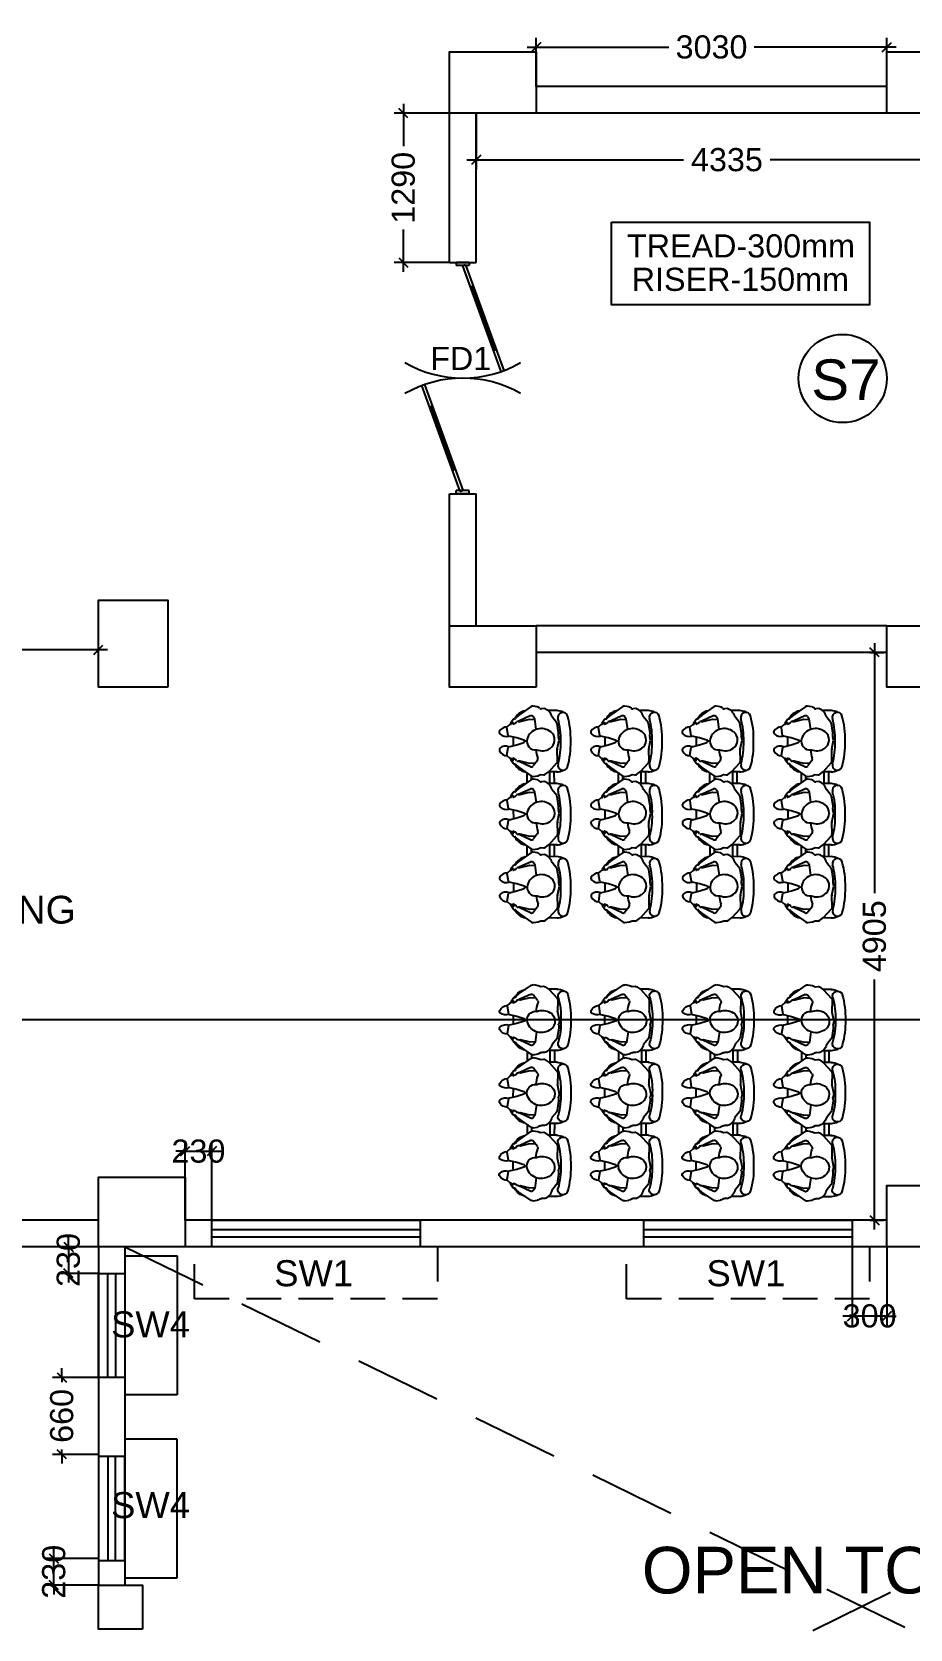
# Model space of a CAD drawing. Extents: x 7620542 to 7843793, y -6476226 to -6093835.
# Drawn here: x 7702645 to 7710235, y -6416719 to -6402918 of the extents above; entities that cross this region are included whole.
import ezdxf
from ezdxf.enums import TextEntityAlignment as Align

# ---------------------------------------------------------------- set-up
doc = ezdxf.new("R2010")
doc.units = 0
doc.header["$LTSCALE"] = 600
doc.header["$MEASUREMENT"] = 0
doc.header["$PDMODE"] = 35
for name, pattern in [('DASHED', [0.75, 0.5, -0.25]), ('HIDDEN', [0.375, 0.25, -0.125]), ('HIDDEN2', [0.1875, 0.125, -0.0625])]:
    doc.linetypes.add(name, pattern=pattern)
doc.layers.get('0').update_dxf_attribs({"linetype": 'CONTINUOUS'})
doc.layers.get('Defpoints').update_dxf_attribs({"linetype": 'CONTINUOUS'})
for name, color, linetype in [('chajja', 7, 'CONTINUOUS'), ('Duct', 8, 'CONTINUOUS'), ('Fire Door', 10, 'CONTINUOUS'), ('furniture', 33, 'CONTINUOUS'), ('Human', 8, 'CONTINUOUS'), ('joinery', 7, 'CONTINUOUS'), ('LA-column', 3, 'CONTINUOUS'), ('STEPS', 7, 'CONTINUOUS'), ('TEXT', 6, 'CONTINUOUS'), ('Walls', 7, 'CONTINUOUS'), ('WIN', 151, 'CONTINUOUS'), ('Working Dim', 5, 'CONTINUOUS')]:
    doc.layers.add(name, color=color, linetype=linetype)
doc.styles.add('ari', font='arial.ttf')
doc.styles.add('ARIAL', font='arial.ttf')
doc.dimstyles.new('int. dim', dxfattribs={"dimtxt": 450, "dimasz": 80, "dimexe": 80, "dimexo": 0, "dimgap": 70, "dimtad": 0, "dimdec": 0, "dimzin": 12, "dimdsep": 46, "dimtxsty": 'ari', "dimblk": 'OBLIQUE', "dimcen": 2, "dimdle": 80, "dimclrd": 256, "dimclre": 256, "dimclrt": 6, "dimadec": 0, "dimazin": 0, "dimtfac": 1, "dimtdec": 0, "dimtix": 1, "dimtmove": 2, "dimatfit": 3, "dimfxl": 1, "dimtolj": 1, "dimtzin": 0, "dimlwd": -1, "dimlwe": -1, "dimarcsym": 0})

# ---------------------------------------------------------------- blocks, each defined once
blk = doc.blocks.new('_Oblique')
at = {"color": 0, "linetype": 'ByBlock', "lineweight": -2}
blk.add_line((-0.5, -0.5), (0.5, 0.5), dxfattribs=at)
blk = doc.blocks.new('*D1210')
at = {"layer": 'Defpoints', "color": 0, "transparency": 16777216}
for p in [(7702834, -6416109), (7703219, -6416109, 10), (7703219, -6416339, 8)]:
    blk.add_point(p, dxfattribs=at)
at = {"layer": 'Working Dim', "transparency": 16777216}
for p, q in [((7703219, -6416109), (7702754, -6416109)), ((7702834, -6416109), (7702834, -6416029)), ((7702834, -6416339), (7702834, -6416109)), ((7703219, -6416339), (7702754, -6416339)), ((7702834, -6416339), (7702834, -6416419))]:
    blk.add_line(p, q, dxfattribs=at)
at = {"layer": 'Working Dim', "transparency": 16777216, "xscale": 80, "yscale": 80, "zscale": 80}
for p, rotation in [((7702834, -6416109), 270), ((7702834, -6416339), 90)]:
    blk.add_blockref('_Oblique', p, dxfattribs=dict(at, rotation=rotation))
at = {"layer": 'Working Dim', "color": 6, "transparency": 16777216, "insert": (7702834, -6416224), "char_height": 200, "attachment_point": 5, "rotation": 90, "style": 'ari'}
blk.add_mtext('\\A1;230', dxfattribs=at)
blk = doc.blocks.new('*D1211')
at = {"layer": 'Defpoints', "color": 0, "transparency": 16777216}
for p in [(7702903, -6414545), (7703219, -6414545, 8), (7703219, -6415209, 10)]:
    blk.add_point(p, dxfattribs=at)
at = {"layer": 'Working Dim', "transparency": 16777216}
for p, q in [((7702903, -6414545), (7702903, -6414465)), ((7703219, -6414545), (7702823, -6414545)), ((7702903, -6414545), (7702903, -6414585)), ((7702903, -6415209), (7702903, -6415168)), ((7703219, -6415209), (7702823, -6415209)), ((7702903, -6415209), (7702903, -6415289))]:
    blk.add_line(p, q, dxfattribs=at)
at = {"layer": 'Working Dim', "transparency": 16777216, "xscale": 80, "yscale": 80, "zscale": 80}
for p, rotation in [((7702903, -6414545), 270), ((7702903, -6415209), 90)]:
    blk.add_blockref('_Oblique', p, dxfattribs=dict(at, rotation=rotation))
at = {"layer": 'Working Dim', "color": 6, "transparency": 16777216, "insert": (7702903, -6414877), "char_height": 200, "attachment_point": 5, "rotation": 90, "style": 'ari'}
blk.add_mtext('\\A1;660', dxfattribs=at)
blk = doc.blocks.new('*D2234')
at = {"layer": 'Defpoints', "color": 0, "transparency": 16777216}
for p in [(7710034, -6403049), (7707004, -6403389), (7710034, -6403389)]:
    blk.add_point(p, dxfattribs=at)
at = {"layer": 'Working Dim', "transparency": 16777216}
for p, q in [((7707004, -6403389), (7707004, -6402969)), ((7710034, -6403389), (7710034, -6402969)), ((7706924, -6403049), (7708151, -6403049)), ((7710114, -6403049), (7708887, -6403049))]:
    blk.add_line(p, q, dxfattribs=at)
at = {"layer": 'Working Dim', "transparency": 16777216, "xscale": 80, "yscale": 80, "zscale": 80, "rotation": 180}
blk.add_blockref('_Oblique', (7707004, -6403049), dxfattribs=at)
at = {"layer": 'Working Dim', "transparency": 16777216, "xscale": 80, "yscale": 80, "zscale": 80}
blk.add_blockref('_Oblique', (7710034, -6403049), dxfattribs=at)
at = {"layer": 'Working Dim', "color": 6, "transparency": 16777216, "insert": (7708519, -6403049), "char_height": 200, "attachment_point": 5, "style": 'ari'}
blk.add_mtext('\\A1;3030', dxfattribs=at)
blk = doc.blocks.new('*D2236')
at = {"layer": 'Defpoints', "color": 0, "transparency": 16777216}
for p in [(7706254, -6403620, -1), (7705855, -6404910), (7706254, -6404910, 2)]:
    blk.add_point(p, dxfattribs=at)
at = {"layer": 'Working Dim', "transparency": 16777216}
for p, q in [((7705855, -6403540), (7705855, -6403906)), ((7706254, -6403620), (7705775, -6403620)), ((7705855, -6404990), (7705855, -6404624)), ((7706254, -6404910), (7705775, -6404910))]:
    blk.add_line(p, q, dxfattribs=at)
at = {"layer": 'Working Dim', "transparency": 16777216, "xscale": 80, "yscale": 80, "zscale": 80}
for p, rotation in [((7705855, -6403620), 90), ((7705855, -6404910), 270)]:
    blk.add_blockref('_Oblique', p, dxfattribs=dict(at, rotation=rotation))
at = {"layer": 'Working Dim', "color": 6, "transparency": 16777216, "insert": (7705855, -6404265), "char_height": 200, "attachment_point": 5, "rotation": 90, "style": 'ari'}
blk.add_mtext('\\A1;1290', dxfattribs=at)
blk = doc.blocks.new('A$C15456D16')
at = {"layer": 'Fire Door'}
for p, q in [((969, -4), (56, 329)), ((969, -4), (56, 329)), ((969, -4), (56, 329)), ((979, 23), (65, 355)), ((979, 23), (65, 355)), ((979, 23), (65, 355)), ((248, 289), (238, 262)), ((248, 289), (238, 262)), ((248, 289), (238, 262)), ((791, 76), (243, 276)), ((791, 76), (243, 276)), ((791, 76), (243, 276)), ((-1000, 56), (-972, 56)), ((-1000, -56), (-1000, 56)), ((-1000, 56), (-972, 56)), ((-1000, -56), (-1000, 56)), ((-1000, 56), (-972, 56)), ((-1000, -56), (-1000, 56)), ((-979, -23), (-969, 4)), ((-979, -23), (-969, 4)), ((-979, -23), (-969, 4)), ((-972, -56), (-972, 56)), ((-972, -56), (-972, 56)), ((-972, -56), (-972, 56)), ((-969, 4), (-56, -329)), ((-969, 4), (-56, -329)), ((-969, 4), (-56, -329)), ((796, 89), (786, 63)), ((796, 89), (786, 63)), ((796, 89), (786, 63)), ((979, 23), (969, -4)), ((979, 23), (969, -4)), ((979, 23), (969, -4)), ((1000, 56), (972, 56)), ((972, -56), (972, 56)), ((1000, 56), (972, 56)), ((972, -56), (972, 56)), ((1000, 56), (972, 56)), ((972, -56), (972, 56)), ((1000, -56), (1000, 56)), ((1000, -56), (1000, 56)), ((1000, -56), (1000, 56)), ((-1000, -56), (-972, -56)), ((-1000, -56), (-972, -56)), ((-1000, -56), (-972, -56)), ((-979, -23), (-65, -355)), ((-979, -23), (-65, -355)), ((-979, -23), (-65, -355)), ((-796, -89), (-786, -63)), ((-796, -89), (-786, -63)), ((-796, -89), (-786, -63)), ((-791, -76), (-243, -276)), ((-791, -76), (-243, -276)), ((-791, -76), (-243, -276)), ((1000, -56), (972, -56)), ((1000, -56), (972, -56)), ((1000, -56), (972, -56)), ((-238, -262), (-248, -289)), ((-238, -262), (-248, -289)), ((-238, -262), (-248, -289))]:
    blk.add_line(p, q, dxfattribs=at)
at = {"layer": 'Fire Door', "extrusion": (0, 0, -1)}
for centre, major_axis, start_param, end_param in [((-1000, 0), (-1000, 0), 2.617886, 3.665084), ((-1000, 0), (-1000, 0), 2.617886, 3.665084), ((-1000, 0), (-1000, 0), 2.617886, 3.665084), ((1000, 0), (1000, 0), 2.618102, 3.665299), ((1000, 0), (1000, 0), 2.618102, 3.665299), ((1000, 0), (1000, 0), 2.618102, 3.665299)]:
    blk.add_ellipse(centre, major_axis=major_axis, ratio=1, start_param=start_param, end_param=end_param, dxfattribs=at)
blk = doc.blocks.new('*D2238')
at = {"layer": 'Defpoints', "color": 0, "transparency": 16777216}
for p in [(7706484, -6403620, 12), (7710819, -6403904, 1), (7706484, -6404023)]:
    blk.add_point(p, dxfattribs=at)
at = {"layer": 'Working Dim', "transparency": 16777216}
for p, q in [((7706484, -6403620), (7706484, -6404103)), ((7710819, -6403904), (7710819, -6404103)), ((7706404, -6404023), (7708278, -6404023)), ((7710899, -6404023), (7709025, -6404023))]:
    blk.add_line(p, q, dxfattribs=at)
at = {"layer": 'Working Dim', "transparency": 16777216, "xscale": 80, "yscale": 80, "zscale": 80, "rotation": 180}
blk.add_blockref('_Oblique', (7706484, -6404023), dxfattribs=at)
at = {"layer": 'Working Dim', "transparency": 16777216, "xscale": 80, "yscale": 80, "zscale": 80}
blk.add_blockref('_Oblique', (7710819, -6404023), dxfattribs=at)
at = {"layer": 'Working Dim', "color": 6, "transparency": 16777216, "insert": (7708652, -6404023), "char_height": 200, "attachment_point": 5, "style": 'ari'}
blk.add_mtext('\\A1;4335', dxfattribs=at)
blk = doc.blocks.new('A$C6F2C55AD')
at = {"layer": 'furniture', "color": 8}
for p, q in [((-379, 896), (-303, 896)), ((0, 593), (0, 669)), ((-374, 366), (-301, 366)), ((-355, 366), (-355, 265)), ((-316, 366), (-316, 265)), ((-157, 331), (-157, 300)), ((-119, 356), (-119, 275)), ((-379, 265), (-303, 265)), ((-374, 265), (-303, 265)), ((0, -38), (0, 38)), ((-379, -265), (-301, -265)), ((-355, -265), (-355, -366)), ((-316, -265), (-316, -366)), ((-119, -275), (-119, -356)), ((-379, -366), (-303, -366)), ((-374, -366), (-303, -366)), ((-157, -300), (-157, -331)), ((0, -669), (0, -593)), ((-379, -896), (-301, -896))]:
    blk.add_line(p, q, dxfattribs=at)
for centre, radius, start, end in [((236, 652), 733, 164.361, 181.6247), ((-429, 838), 43.2, 344.361, 164.361), ((-374, 771), 125, 90, 118.9699), ((-125, 771), 125, 25.4407, 79.8153), ((236, 652), 647, 164.361, 181.8419), ((236, 610), 733, 178.3753, 195.639), ((236, 610), 647, 178.1581, 195.639), ((-429, 424), 43.2, 195.639, 15.639), ((-125, 491), 125, 280.1847, 334.5593), ((-374, 491), 125, 241.0301, 270), ((236, 21), 733, 164.361, 181.6247), ((-429, 207), 43.2, 344.361, 164.361), ((-374, 140), 125, 90, 118.9699), ((236, 21), 647, 164.361, 181.8419), ((-125, 140), 125, 25.4407, 79.8153), ((236, -21), 733, 178.3753, 195.639), ((236, -21), 647, 178.1581, 195.639), ((-429, -207), 43.2, 195.639, 15.639), ((-374, -140), 125, 241.0301, 270), ((-125, -140), 125, 280.1847, 334.5593), ((236, -610), 733, 164.361, 181.6247), ((-429, -424), 43.2, 344.361, 164.361), ((-374, -491), 125, 90, 118.9699), ((-125, -491), 125, 25.4407, 79.8153), ((236, -610), 647, 164.361, 181.8419), ((236, -652), 733, 178.3753, 195.639), ((236, -652), 647, 178.1581, 195.639), ((-429, -838), 43.2, 195.639, 15.639), ((-125, -771), 125, 280.1847, 334.5593), ((-374, -771), 125, 241.0301, 270)]:
    blk.add_arc(centre, radius, start, end, dxfattribs=at)
at = {"layer": 'Human', "color": 8}
for p, q in [((-309, 892), (-377, 818)), ((-274, 917), (-309, 892)), ((-236, 919), (-260, 921)), ((-212, 928), (-236, 919)), ((-172, 935), (-212, 928)), ((-209, 798), (-173, 844)), ((-50, 857), (-157, 931)), ((-148, 850), (-56, 808)), ((-25, 837), (-50, 857)), ((-19, 827), (-25, 837)), ((-381, 699), (-397, 621)), ((-383, 803), (-381, 703)), ((-56, 808), (-40, 802)), ((-7, 824), (-15, 825)), ((-8, 781), (4, 776)), ((-1, 787), (-5, 793)), ((5, 781), (-1, 787)), ((24, 785), (0, 820)), ((0, 792), (11, 789)), ((11, 789), (19, 779)), ((-397, 621), (-391, 593)), ((-391, 588), (-392, 559)), ((-392, 559), (-379, 478)), ((-375, 468), (-334, 417)), ((-200, 528), (-187, 436)), ((-187, 436), (-173, 418)), ((-148, 412), (-56, 454)), ((-56, 454), (-40, 459)), ((-50, 405), (-25, 425)), ((-40, 459), (-29, 462)), ((-25, 425), (-19, 435)), ((-15, 437), (-7, 438)), ((2, 482), (-10, 477)), ((-3, 469), (3, 477)), ((11, 473), (-3, 469)), ((0, 442), (24, 477)), ((4, 481), (2, 482)), ((3, 477), (4, 481)), ((19, 483), (11, 473)), ((-274, 286), (-309, 261)), ((-269, 348), (-244, 349)), ((-236, 288), (-260, 290)), ((-212, 297), (-236, 288)), ((-232, 346), (-216, 336)), ((-172, 304), (-212, 297)), ((-208, 333), (-172, 327)), ((-157, 331), (-50, 405)), ((-50, 226), (-157, 300)), ((-383, 172), (-381, 72)), ((-309, 261), (-377, 187)), ((-209, 167), (-173, 213)), ((-148, 219), (-56, 177)), ((-56, 177), (-40, 171)), ((-25, 206), (-50, 226)), ((-19, 196), (-25, 206)), ((-7, 193), (-15, 194)), ((-8, 151), (4, 145)), ((-1, 156), (-5, 162)), ((5, 150), (-1, 156)), ((24, 154), (0, 189)), ((0, 162), (11, 158)), ((11, 158), (19, 148)), ((-381, 68), (-397, -10)), ((-397, -10), (-391, -38)), ((-391, -43), (-392, -72)), ((-392, -72), (-379, -153)), ((-200, -103), (-187, -195)), ((-375, -163), (-334, -214)), ((-187, -195), (-173, -213)), ((-157, -300), (-50, -226)), ((-148, -219), (-56, -177)), ((-56, -177), (-40, -171)), ((-50, -226), (-25, -206)), ((-40, -171), (-29, -169)), ((-25, -206), (-19, -196)), ((-15, -194), (-7, -193)), ((2, -149), (-10, -154)), ((-3, -162), (3, -154)), ((11, -158), (-3, -162)), ((0, -189), (24, -154)), ((4, -150), (2, -149)), ((3, -154), (4, -150)), ((19, -148), (11, -158)), ((-309, -370), (-377, -444)), ((-274, -345), (-309, -370)), ((-269, -283), (-244, -282)), ((-236, -343), (-260, -341)), ((-212, -334), (-236, -343)), ((-232, -285), (-216, -295)), ((-172, -327), (-212, -334)), ((-208, -298), (-172, -304)), ((-50, -405), (-157, -331)), ((-148, -412), (-56, -454)), ((-25, -425), (-50, -405)), ((-383, -459), (-381, -559)), ((-209, -464), (-173, -418)), ((-56, -454), (-40, -459)), ((-19, -435), (-25, -425)), ((-7, -438), (-15, -437)), ((-8, -480), (4, -486)), ((-1, -475), (-5, -469)), ((5, -481), (-1, -475)), ((24, -477), (0, -442)), ((0, -469), (11, -473)), ((11, -473), (19, -483)), ((-381, -563), (-397, -641)), ((-397, -641), (-391, -668)), ((-391, -674), (-392, -703)), ((-392, -703), (-379, -784)), ((-375, -793), (-334, -844)), ((-200, -734), (-187, -826)), ((-187, -826), (-173, -844)), ((-148, -850), (-56, -808)), ((-56, -808), (-40, -802)), ((-40, -802), (-29, -800)), ((-25, -837), (-19, -827)), ((-15, -825), (-7, -824)), ((2, -780), (-10, -785)), ((-3, -793), (3, -785)), ((11, -789), (-3, -793)), ((0, -820), (24, -785)), ((4, -781), (2, -780)), ((3, -785), (4, -781)), ((19, -779), (11, -789)), ((-269, -914), (-244, -913)), ((-232, -916), (-216, -926)), ((-208, -929), (-172, -935)), ((-157, -931), (-50, -857)), ((-50, -857), (-25, -837))]:
    blk.add_line(p, q, dxfattribs=at)
for points in [[(-193, 818), (-141, 822), (-59, 802), (-42, 803)], [(-42, 459), (-59, 460), (-141, 440), (-187, 443)], [(-193, 188), (-141, 191), (-59, 171), (-42, 172)], [(-42, -172), (-59, -171), (-141, -191), (-187, -188)], [(-193, -443), (-141, -440), (-59, -460), (-42, -459)], [(-42, -803), (-59, -802), (-141, -822), (-187, -819)]]:
    blk.add_lwpolyline(points, dxfattribs=at)
for points in [[(24, 781), (52, 756, -0.259848), (54, 749), (43, 683, -0.302547), (37, 677), (-30, 662), (-92, 642), (-107, 628), (-92, 620), (-30, 600), (37, 585, -0.302547), (43, 578), (54, 513, -0.259848), (52, 506), (24, 481)], [(24, 150), (52, 125, -0.259848), (54, 118), (43, 52, -0.302547), (37, 46), (-30, 31), (-92, 11), (-107, -3), (-92, -11), (-30, -31), (37, -46, -0.302547), (43, -52), (54, -118, -0.259848), (52, -125), (24, -150)], [(24, -481), (52, -506, -0.259848), (54, -513), (43, -578, -0.302547), (37, -585), (-30, -600), (-92, -620), (-107, -633), (-92, -642), (-30, -662), (37, -677, -0.302547), (43, -683), (54, -749, -0.259848), (52, -756), (24, -781)]]:
    blk.add_lwpolyline(points, format="xyb", dxfattribs=at)
for points in [[(115, 689, 0.28165), (118, 712, 0.281432), (52, 756, -0.259848), (54, 749), (43, 683, -0.302547), (37, 677, 0.254294)], [(115, 58, 0.28165), (118, 81, 0.281432), (52, 125, -0.259848), (54, 118), (43, 52, -0.302547), (37, 46, 0.254294)], [(115, -573, 0.28165), (118, -550, 0.281432), (52, -506, -0.259848), (54, -513), (43, -578, -0.302547), (37, -585, 0.254294)]]:
    blk.add_lwpolyline(points, format="xyb", close=True, dxfattribs=at)
for centre, radius, start, end in [((-262, 900), 20.7, 84.2936, 126.1379), ((-157, 832), 20.7, 65.5125, 142.3991), ((-168, 914), 20.7, 55.2478, 99.1519), ((-362, 803), 20.7, 137.3161, 180.8191), ((-402, 703), 20.7, 348.8982, 0.8191), ((-269, 619), 89.1, 123.3122, 231.3111), ((-250, 591), 122, 67.1497, 123.3122), ((-193, 785), 20.7, 142.3991, 201.4261), ((-409, 700), 211, 1.1807, 21.4261), ((-192, 631), 73.9, 343.9718, 98.0509), ((-37, 793), 10.2, 45.435, 108.1784), ((-5, 806), 24.7, 193.9888, 263.5389), ((-15, 829), 4.56, 211.6328, 266.4385), ((-8, 814), 9.9, 34.2468, 86.4385), ((-3, 788), 5.09, 52.4637, 108.4149), ((0, 781), 6.05, 308.4181, 329.2946), ((3, 779), 2.67, 329.2946, 45.0334), ((21, 780), 2.15, 218.553, 288.5809), ((20, 783), 4.98, 288.5809, 18.6143), ((-411, 589), 20.7, 357.1355, 11.8973), ((-240, 645), 124, 285.5429, 343.9718), ((62, 513), 75.9, 47.3296, 108.8978), ((98, 552), 22.8, 344.3632, 47.2828), ((-358, 481), 20.7, 189.3001, 218.6806), ((-238, 442), 99.4, 194.4561, 251.4627), ((-242, 652), 131, 231.3111, 285.5429), ((-157, 430), 20.7, 217.6009, 294.4875), ((-7, 453), 24.1, 96.9092, 158.3871), ((-15, 432), 4.56, 93.5615, 148.3672), ((-8, 447), 9.9, 273.5615, 325.7532), ((21, 481), 2.15, 71.4191, 141.447), ((20, 479), 4.98, 341.3857, 71.4191), ((49, 588), 82.7, 271.2733, 329.4641), ((-262, 270), 20.7, 84.2936, 126.1379), ((-243, 329), 20.7, 58.0246, 92.8591), ((-205, 354), 20.7, 238.0246, 260.8481), ((-168, 348), 20.7, 260.8481, 304.7522), ((-168, 283), 20.7, 55.2478, 99.1519), ((-362, 173), 20.7, 137.3161, 180.8191), ((-193, 154), 20.7, 142.3991, 201.4261), ((-409, 69), 211, 1.1807, 21.4261), ((-157, 201), 20.7, 65.5125, 142.3991), ((-37, 162), 10.2, 45.435, 108.1784), ((-5, 175), 24.7, 193.9888, 263.5389), ((-15, 198), 4.56, 211.6328, 266.4385), ((-8, 184), 9.9, 34.2468, 86.4385), ((-3, 157), 5.09, 52.4637, 108.4149), ((0, 150), 6.05, 308.4181, 329.2946), ((3, 148), 2.67, 329.2946, 45.0334), ((21, 149), 2.15, 218.553, 288.5809), ((20, 152), 4.98, 288.5809, 18.6143), ((-402, 72), 20.7, 348.8982, 0.8191), ((-269, -12), 89.1, 123.3122, 231.3111), ((-250, -40), 122, 67.1497, 123.3122), ((-192, 0), 73.9, 343.9718, 98.0509), ((-411, -42), 20.7, 357.1355, 11.8973), ((-242, 21), 131, 231.3111, 285.5429), ((-240, 14), 124, 285.5429, 343.9718), ((62, -118), 75.9, 47.3296, 108.8978), ((49, -43), 82.7, 271.2733, 329.4641), ((98, -79), 22.8, 344.3632, 47.2828), ((-358, -150), 20.7, 189.3001, 218.6806), ((-238, -189), 99.4, 194.4561, 251.4627), ((-157, -201), 20.7, 217.6009, 294.4875), ((-7, -178), 24.1, 96.9092, 158.3871), ((-15, -198), 4.56, 93.5615, 148.3672), ((-8, -184), 9.9, 273.5615, 325.7532), ((21, -149), 2.15, 71.4191, 141.447), ((20, -152), 4.98, 341.3857, 71.4191), ((-262, -361), 20.7, 84.2936, 126.1379), ((-243, -302), 20.7, 58.0246, 92.8591), ((-205, -277), 20.7, 238.0246, 260.8481), ((-157, -430), 20.7, 65.5125, 142.3991), ((-168, -283), 20.7, 260.8481, 304.7522), ((-168, -348), 20.7, 55.2478, 99.1519), ((-362, -458), 20.7, 137.3161, 180.8191), ((-250, -671), 122, 67.1497, 123.3122), ((-193, -477), 20.7, 142.3991, 201.4261), ((-409, -562), 211, 1.1807, 21.4261), ((-37, -469), 10.2, 45.435, 108.1784), ((-5, -456), 24.7, 193.9888, 263.5389), ((-15, -432), 4.56, 211.6328, 266.4385), ((-8, -447), 9.9, 34.2468, 86.4385), ((-3, -473), 5.09, 52.4637, 108.4149), ((0, -481), 6.05, 308.4181, 329.2946), ((3, -483), 2.67, 329.2946, 45.0334), ((21, -481), 2.15, 218.553, 288.5809), ((20, -479), 4.98, 288.5809, 18.6143), ((-411, -673), 20.7, 357.1355, 11.8973), ((-402, -559), 20.7, 348.8982, 0.8191), ((-269, -643), 89.1, 123.3122, 231.3111), ((-240, -617), 124, 285.5429, 343.9718), ((-192, -631), 73.9, 343.9718, 98.0509), ((62, -749), 75.9, 47.3296, 108.8978), ((-358, -781), 20.7, 189.3001, 218.6806), ((-242, -610), 131, 231.3111, 285.5429), ((-7, -809), 24.1, 96.9092, 158.3871), ((-15, -829), 4.56, 93.5615, 148.3672), ((-8, -814), 9.9, 273.5615, 325.7532), ((21, -780), 2.15, 71.4191, 141.447), ((20, -783), 4.98, 341.3857, 71.4191), ((49, -674), 82.7, 271.2733, 329.4641), ((98, -710), 22.8, 344.3632, 47.2828), ((-238, -820), 99.4, 194.4561, 251.4627), ((-243, -933), 20.7, 58.0246, 92.8591), ((-205, -908), 20.7, 238.0246, 260.8481), ((-157, -832), 20.7, 217.6009, 294.4875), ((-168, -914), 20.7, 260.8481, 304.7522)]:
    blk.add_arc(centre, radius, start, end, dxfattribs=at)
blk = doc.blocks.new('*D2246')
at = {"layer": 'Defpoints', "color": 0, "transparency": 16777216}
for p in [(7688949, -6410882, 2), (7713889, -6410882, 2), (7713889, -6411454)]:
    blk.add_point(p, dxfattribs=at)
at = {"layer": 'Working Dim', "transparency": 16777216}
for p, q in [((7688949, -6410882), (7688949, -6411534)), ((7713889, -6410882), (7713889, -6411534)), ((7688869, -6411454), (7700971, -6411454)), ((7713969, -6411454), (7701867, -6411454))]:
    blk.add_line(p, q, dxfattribs=at)
at = {"layer": 'Working Dim', "transparency": 16777216, "xscale": 80, "yscale": 80, "zscale": 80, "rotation": 180}
blk.add_blockref('_Oblique', (7688949, -6411454), dxfattribs=at)
at = {"layer": 'Working Dim', "transparency": 16777216, "xscale": 80, "yscale": 80, "zscale": 80}
blk.add_blockref('_Oblique', (7713889, -6411454), dxfattribs=at)
at = {"layer": 'Working Dim', "color": 6, "transparency": 16777216, "insert": (7701419, -6411454), "char_height": 200, "attachment_point": 5, "style": 'ari'}
blk.add_mtext('\\A1;24940', dxfattribs=at)
blk = doc.blocks.new('*D2248')
at = {"layer": 'Defpoints', "color": 0, "transparency": 16777216}
for p in [(7703219, -6413415, 19), (7702960, -6413645), (7703219, -6413645, 5)]:
    blk.add_point(p, dxfattribs=at)
at = {"layer": 'Working Dim', "transparency": 16777216}
for p, q in [((7702960, -6413415), (7702960, -6413335)), ((7703219, -6413415), (7702880, -6413415)), ((7702960, -6413415), (7702960, -6413645)), ((7703219, -6413645), (7702880, -6413645)), ((7702960, -6413645), (7702960, -6413725))]:
    blk.add_line(p, q, dxfattribs=at)
at = {"layer": 'Working Dim', "transparency": 16777216, "xscale": 80, "yscale": 80, "zscale": 80}
for p, rotation in [((7702960, -6413415), 270), ((7702960, -6413645), 90)]:
    blk.add_blockref('_Oblique', p, dxfattribs=dict(at, rotation=rotation))
at = {"layer": 'Working Dim', "color": 6, "transparency": 16777216, "insert": (7702960, -6413530), "char_height": 200, "attachment_point": 5, "rotation": 90, "style": 'ari'}
blk.add_mtext('\\A1;230', dxfattribs=at)
blk = doc.blocks.new('*D2472')
at = {"layer": 'Defpoints', "color": 0, "transparency": 16777216}
for p in [(7709735, -6413415, 8), (7710035, -6413415, 2), (7709735, -6414014)]:
    blk.add_point(p, dxfattribs=at)
at = {"layer": 'Working Dim', "transparency": 16777216}
for p, q in [((7709735, -6413415), (7709735, -6414094)), ((7710035, -6413415), (7710035, -6414094)), ((7709735, -6414014), (7709655, -6414014)), ((7710035, -6414014), (7709735, -6414014)), ((7710035, -6414014), (7710115, -6414014))]:
    blk.add_line(p, q, dxfattribs=at)
at = {"layer": 'Working Dim', "transparency": 16777216, "xscale": 80, "yscale": 80, "zscale": 80}
blk.add_blockref('_Oblique', (7709735, -6414014), dxfattribs=at)
at = {"layer": 'Working Dim', "transparency": 16777216, "xscale": 80, "yscale": 80, "zscale": 80, "rotation": 180}
blk.add_blockref('_Oblique', (7710035, -6414014), dxfattribs=at)
at = {"layer": 'Working Dim', "color": 6, "transparency": 16777216, "insert": (7709885, -6414014), "char_height": 200, "attachment_point": 5, "style": 'ari'}
blk.add_mtext('\\A1;300', dxfattribs=at)
blk = doc.blocks.new('*D2476')
at = {"layer": 'Defpoints', "color": 0, "transparency": 16777216}
for p in [(7704199, -6412590), (7703969, -6413185, 8), (7704199, -6413185, -2)]:
    blk.add_point(p, dxfattribs=at)
at = {"layer": 'Working Dim', "transparency": 16777216}
for p, q in [((7703969, -6413185), (7703969, -6412510)), ((7704199, -6413185), (7704199, -6412510)), ((7703969, -6412590), (7703889, -6412590)), ((7703969, -6412590), (7704199, -6412590)), ((7704199, -6412590), (7704279, -6412590))]:
    blk.add_line(p, q, dxfattribs=at)
at = {"layer": 'Working Dim', "transparency": 16777216, "xscale": 80, "yscale": 80, "zscale": 80}
blk.add_blockref('_Oblique', (7703969, -6412590), dxfattribs=at)
at = {"layer": 'Working Dim', "transparency": 16777216, "xscale": 80, "yscale": 80, "zscale": 80, "rotation": 180}
blk.add_blockref('_Oblique', (7704199, -6412590), dxfattribs=at)
at = {"layer": 'Working Dim', "color": 6, "transparency": 16777216, "insert": (7704084, -6412590), "char_height": 200, "attachment_point": 5, "style": 'ari'}
blk.add_mtext('\\A1;230', dxfattribs=at)
blk = doc.blocks.new('*D2478')
at = {"layer": 'Defpoints', "color": 0, "transparency": 16777216}
for p in [(7709887, -6408279, -12), (7709927, -6408279), (7709887, -6413185, -12)]:
    blk.add_point(p, dxfattribs=at)
at = {"layer": 'Working Dim', "transparency": 16777216}
for p, q in [((7709887, -6408279), (7710007, -6408279)), ((7709927, -6408199), (7709927, -6410359)), ((7709927, -6413265), (7709927, -6411105)), ((7709887, -6413185), (7710007, -6413185))]:
    blk.add_line(p, q, dxfattribs=at)
at = {"layer": 'Working Dim', "transparency": 16777216, "xscale": 80, "yscale": 80, "zscale": 80}
for p, rotation in [((7709927, -6408279), 90), ((7709927, -6413185), 270)]:
    blk.add_blockref('_Oblique', p, dxfattribs=dict(at, rotation=rotation))
at = {"layer": 'Working Dim', "color": 6, "transparency": 16777216, "insert": (7709927, -6410732), "char_height": 200, "attachment_point": 5, "rotation": 90, "style": 'ari'}
blk.add_mtext('\\A1;4905', dxfattribs=at)
blk = doc.blocks.new('*D2519')
at = {"layer": 'Defpoints', "color": 0, "transparency": 16777216}
for p in [(7703219, -6408258), (7699619, -6408314, -5), (7703219, -6408314, 7)]:
    blk.add_point(p, dxfattribs=at)
at = {"layer": 'Working Dim', "transparency": 16777216}
for p, q in [((7699539, -6408258), (7701051, -6408258)), ((7699619, -6408314), (7699619, -6408178)), ((7703299, -6408258), (7701787, -6408258)), ((7703219, -6408314), (7703219, -6408178))]:
    blk.add_line(p, q, dxfattribs=at)
at = {"layer": 'Working Dim', "transparency": 16777216, "xscale": 80, "yscale": 80, "zscale": 80, "rotation": 180}
blk.add_blockref('_Oblique', (7699619, -6408258), dxfattribs=at)
at = {"layer": 'Working Dim', "transparency": 16777216, "xscale": 80, "yscale": 80, "zscale": 80}
blk.add_blockref('_Oblique', (7703219, -6408258), dxfattribs=at)
at = {"layer": 'Working Dim', "color": 6, "transparency": 16777216, "insert": (7701419, -6408258), "char_height": 200, "attachment_point": 5, "style": 'ari'}
blk.add_mtext('\\A1;3600', dxfattribs=at)

msp = doc.modelspace()

# ---------------------------------------------------------------- linework, layer by layer
msp.add_circle((7709652.45, -6405912.901, -2.741), 381.426)
at = {"layer": 'chajja', "linetype": 'HIDDEN', "ltscale": 750, "elevation": -9.875}
for points in [[(7703449.104, -6413495.085), (7703899.104, -6413495.085), (7703899.104, -6414695.085), (7703449.104, -6414695.085)], [(7703449.104, -6416276.54), (7703899.104, -6416276.539), (7703899.104, -6415076.539), (7703449.104, -6415076.54)]]:
    msp.add_lwpolyline(points, dxfattribs=at)
at = {"layer": 'chajja', "color": 7, "linetype": 'DASHED'}
for points, elevation in [([(7706149.147, -6413414.688), (7706149.146, -6413864.688), (7704049.146, -6413864.687), (7704049.147, -6413414.687)], -18.75), ([(7709885.169, -6413414.66), (7709885.169, -6413864.66), (7707785.169, -6413864.659), (7707785.169, -6413414.659)], -9.699)]:
    msp.add_lwpolyline(points, dxfattribs=dict(at, elevation=elevation))
at = {"layer": 'Duct', "color": 8, "linetype": 'HIDDEN2', "ltscale": 10}
for p, q in [((7703449.147, -6413414.777, 1.005), (7715749.171, -6419413.719, 1.741)), ((7716119.145, -6413414.85, -1.988), (7703969.147, -6419413.735, 1.741))]:
    msp.add_line(p, q, dxfattribs=at)
at = {"layer": 'LA-column', "color": 2}
for points, elevation in [([(7707004.147, -6403619.722), (7706254.147, -6403619.722), (7706254.147, -6403089.722), (7707004.147, -6403089.722)], -12.089), ([(7710784.144, -6403619.722), (7710034.144, -6403619.722), (7710034.144, -6403089.722), (7710784.144, -6403089.722)], -9.508), ([(7703819.146, -6408579.442), (7703219.146, -6408579.442), (7703219.146, -6407829.442), (7703819.146, -6407829.442)], 7.236), ([(7707004.147, -6408579.442), (7706254.147, -6408579.442), (7706254.147, -6408049.442), (7707004.147, -6408049.442)], -8.859), ([(7710784.144, -6408579.442), (7710034.144, -6408579.442), (7710034.144, -6408049.442), (7710784.144, -6408049.442)], -9.508), ([(7703969.146, -6413414.832), (7703219.146, -6413414.832), (7703219.146, -6412814.832), (7703969.146, -6412814.832)], 4.007), ([(7710784.144, -6413414.832), (7710034.144, -6413414.832), (7710034.144, -6412884.832), (7710784.144, -6412884.832)], -9.508)]:
    msp.add_lwpolyline(points, close=True, dxfattribs=dict(at, elevation=elevation))
at = {"layer": 'LA-column', "color": 2, "elevation": 4.007, "flags": 128}
msp.add_lwpolyline([(7703599.146, -6416718.752), (7703219.146, -6416718.752), (7703219.146, -6416338.752), (7703599.146, -6416338.752)], close=True, dxfattribs=at)
at = {"layer": 'STEPS', "elevation": -14.83}
msp.add_lwpolyline([(7707653.708, -6404561.393), (7709885.356, -6404561.393), (7709885.356, -6405276.974), (7707653.708, -6405276.974)], close=True, dxfattribs=at)
at = {"layer": 'Walls', "linetype": 'Continuous'}
for p, q in [((7710034.144, -6403389.38, -12.441), (7707004.147, -6403389.38, -12.441)), ((7706254.147, -6404909.59, -12.441), (7706254.147, -6403619.722, -12.441)), ((7706483.976, -6404909.59, -12.441), (7706483.976, -6403619.722, -12.441)), ((7710034.144, -6403619.739, -12.441), (7707004.147, -6403619.739, -12.441)), ((7706254.053, -6404909.59, -12.441), (7706484.053, -6404909.59, -12.441)), ((7706254.053, -6406909.609, -12.441), (7706484.053, -6406909.609, -12.441)), ((7706254.147, -6408049.442, -12.441), (7706254.147, -6406909.609, -12.441)), ((7706483.976, -6408049.442, -12.441), (7706483.976, -6406909.609, -12.441)), ((7710035.144, -6408049.459, -12.441), (7707004.147, -6408049.457, -12.441)), ((7710035.144, -6408279.288, -12.441), (7707004.147, -6408279.286, -12.441)), ((7703219.146, -6413184.822, -12.441), (7699618.973, -6413184.822, -12.441)), ((7710035.144, -6413184.85, -12.441), (7703969.146, -6413184.85, -12.441)), ((7703219.146, -6413414.822, -12.441), (7699618.973, -6413414.822, -12.441)), ((7703219.147, -6413414.866, -12.441), (7703219.15, -6416338.769, -12.441)), ((7703449.147, -6413414.866, -12.441), (7703449.15, -6416338.769, -12.441)), ((7710035.144, -6413414.85, -12.441), (7703969.147, -6413414.85, -12.441))]:
    msp.add_line(p, q, dxfattribs=at)
at = {"layer": 'WIN', "linetype": 'Continuous'}
for points, elevation in [([(7705999.147, -6413414.687), (7704199.147, -6413414.687), (7704199.147, -6413184.687), (7705999.147, -6413184.687)], -23.881), ([(7709735.169, -6413414.659), (7707935.169, -6413414.659), (7707935.169, -6413184.659), (7709735.169, -6413184.659)], -14.83), ([(7705999.147, -6413331.903), (7704199.147, -6413331.903), (7704199.147, -6413267.47), (7705999.147, -6413267.47)], -23.881), ([(7709735.169, -6413331.876), (7707935.169, -6413331.876), (7707935.169, -6413267.443), (7709735.169, -6413267.443)], -14.83), ([(7703219.15, -6414545.085), (7703219.15, -6413645.085), (7703449.15, -6413645.085), (7703449.15, -6414545.085)], -9.875), ([(7703301.934, -6414545.085), (7703301.934, -6413645.085), (7703366.367, -6413645.085), (7703366.367, -6414545.085)], -9.875), ([(7703219.15, -6415226.54), (7703219.15, -6416126.54), (7703449.15, -6416126.54), (7703449.15, -6415226.54)], -9.875), ([(7703301.934, -6415226.54), (7703301.934, -6416126.54), (7703366.367, -6416126.54), (7703366.367, -6415226.54)], -9.875)]:
    msp.add_lwpolyline(points, close=True, dxfattribs=dict(at, elevation=elevation))

# ---------------------------------------------------------------- block references
at = {"layer": 'Fire Door', "color": 3, "lineweight": 0, "xscale": -1, "rotation": 90}
msp.add_blockref('A$C15456D16', (7706369.053, -6405909.571, -12.441), dxfattribs=at)
at = {"layer": 'furniture', "ltscale": 0.75, "rotation": 180.0922148507102}
for p in [(7706805.72, -6409679.168, -14.83), (7707596.375, -6409679.168, -14.83), (7708387.031, -6409679.168, -14.83), (7709177.687, -6409679.168, -14.83)]:
    msp.add_blockref('A$C6F2C55AD', p, dxfattribs=at)
at = {"layer": 'furniture', "ltscale": 0.75, "xscale": -1, "rotation": 359.9077851492898}
for p in [(7706805.72, -6412085.123, -14.83), (7707596.375, -6412085.123, -14.83), (7708387.031, -6412085.123, -14.83), (7709177.684, -6412086.626, -14.83)]:
    msp.add_blockref('A$C6F2C55AD', p, dxfattribs=at)

# ---------------------------------------------------------------- texts
at = {"layer": 'Fire Door', "style": 'ARIAL'}
msp.add_text('FD1', height=200, dxfattribs=at).set_placement((7706350.939, -6405839.534, -11.463), align=Align.CENTER)
at = {"layer": 'joinery', "style": 'ari'}
for s, p in [('SW1', (7705079.972, -6413756.457, -18.75)), ('SW1', (7708815.995, -6413756.43, -9.699)), ('SW4', (7703669.747, -6414198.506, -12.543)), ('SW4', (7703669.749, -6415760.479, -9.978))]:
    msp.add_text(s, height=225, dxfattribs=at).set_placement(p, align=Align.CENTER)
at = {"layer": 'STEPS', "color": 6, "style": 'ARIAL'}
msp.add_text('S7', height=350, dxfattribs=at).set_placement((7709680.848, -6406097.768, -2.741), align=Align.CENTER)
at = {"layer": 'TEXT', "color": 7, "style": 'ARIAL'}
for s, height, p in [('TREAD-300mm', 200, (7708773.295, -6404867.007, -14.83)), ('RISER-150mm', 200, (7708767.762, -6405155.678, -14.83)), ('ATTENDANT WAITING', 240, (7701254.615, -6410622.781, -12.326)), ('OPEN TO SKY', 403.2, (7709825.424, -6416411.199, -3.998))]:
    msp.add_text(s, height=height, dxfattribs=at).set_placement(p, align=Align.CENTER)

# ---------------------------------------------------------------- dimensions: what is measured, and where the dimension line sits
at = {"layer": 'Working Dim'}
for base, p1, p2, override, picture, middle in [((7710034.144, -6403049.459, -12.441), (7707004.147, -6403389.38, -12.441), (7710034.144, -6403389.38, -12.441), {"dimtxt": 200, "dimarcsym": 1}, '*D2234', (7708519.146, -6403049.459, -12.441)), ((7706483.976, -6404022.638, -12.441), (7710819.226, -6403903.901, -10.973), (7706483.976, -6403619.767, -0.503), {"dimtxt": 200}, '*D2238', (7708651.601, -6404022.638, -12.441)), ((7713888.849, -6411453.732, -14.83), (7688949.087, -6410882.152, -12.441), (7713888.849, -6410882.152, -12.441), {"dimtxt": 200}, '*D2246', (7701418.968, -6411453.732, -14.83)), ((7709735.169, -6414013.825, -14.83), (7710035.144, -6413414.85, -12.441), (7709735.169, -6413414.85, -7.119), {"dimtxt": 200, "dimarcsym": 1}, '*D2472', (7709885.157, -6414013.825, -14.83))]:
    dim = msp.add_linear_dim(base=base, p1=p1, p2=p2, dimstyle='int. dim', override=override, dxfattribs=at)
    dim.commit()
    dim.dimension.update_dxf_attribs({"geometry": picture, "text_midpoint": middle})
for base, p1, p2, angle, override, picture, middle in [((7705855.445, -6404909.59, -12.441), (7706254.147, -6403619.722, -13.619), (7706254.053, -6404909.59, -10.539), 90, {"dimtxt": 200}, '*D2236', (7705855.445, -6404264.656, -12.441)), ((7702960.089, -6413645.085, -14.83), (7703219.146, -6413414.873, 4.007), (7703219.15, -6413645.085, -9.875), 270, {"dimtxt": 200, "dimarcsym": 1}, '*D2248', (7702960.089, -6413529.979, -14.83)), ((7702833.654, -6416108.54, -14.639), (7703219.15, -6416338.752, -7.119), (7703219.15, -6416108.54, -4.553), 90, {"dimtxt": 200, "dimarcsym": 1}, '*D1210', (7702833.654, -6416223.646, -14.639))]:
    dim = msp.add_linear_dim(base=base, p1=p1, p2=p2, angle=angle, dimstyle='int. dim', override=override, dxfattribs=at)
    dim.commit()
    dim.dimension.update_dxf_attribs({"geometry": picture, "text_midpoint": middle})
at = {"layer": 'Working Dim', "color": 7}
for base, p1, p2, picture, middle in [((7703219.146, -6408258.137), (7699618.973, -6408314.251, -5.339), (7703219.146, -6408314.251, 7.236), '*D2519', (7701419.06, -6408258.137)), ((7704199.147, -6412590.009, -22.351), (7703969.146, -6413184.832, -14.83), (7704199.147, -6413184.832, -23.881), '*D2476', (7704084.146, -6412590.009, -22.351))]:
    dim = msp.add_linear_dim(base=base, p1=p1, p2=p2, dimstyle='int. dim', override={"dimtxt": 200, "dimarcsym": 1}, dxfattribs=at)
    dim.commit()
    dim.dimension.update_dxf_attribs({"geometry": picture, "text_midpoint": middle})
dim = msp.add_linear_dim(base=(7709926.721, -6408279.288), p1=(7709886.711, -6413184.85, -12.441), p2=(7709886.714, -6408279.288, -12.441), angle=90, text='4905', dimstyle='int. dim', override={"dimtxt": 200, "dimarcsym": 1}, dxfattribs=at)
dim.commit()
dim.dimension.update_dxf_attribs({"geometry": '*D2478', "text_midpoint": (7709926.721, -6410732.069)})
at = {"layer": 'Working Dim'}
dim = msp.add_linear_dim(base=(7702902.935, -6414544.566, -14.639), p1=(7703219.149, -6415208.54, -4.553), p2=(7703219.148, -6414544.566, -7.119), angle=90, text='660', dimstyle='int. dim', override={"dimtxt": 200, "dimarcsym": 1}, dxfattribs=at)
dim.commit()
dim.dimension.update_dxf_attribs({"geometry": '*D1211', "text_midpoint": (7702902.935, -6414876.553, -14.639)})

doc.saveas('drawing.dxf')
